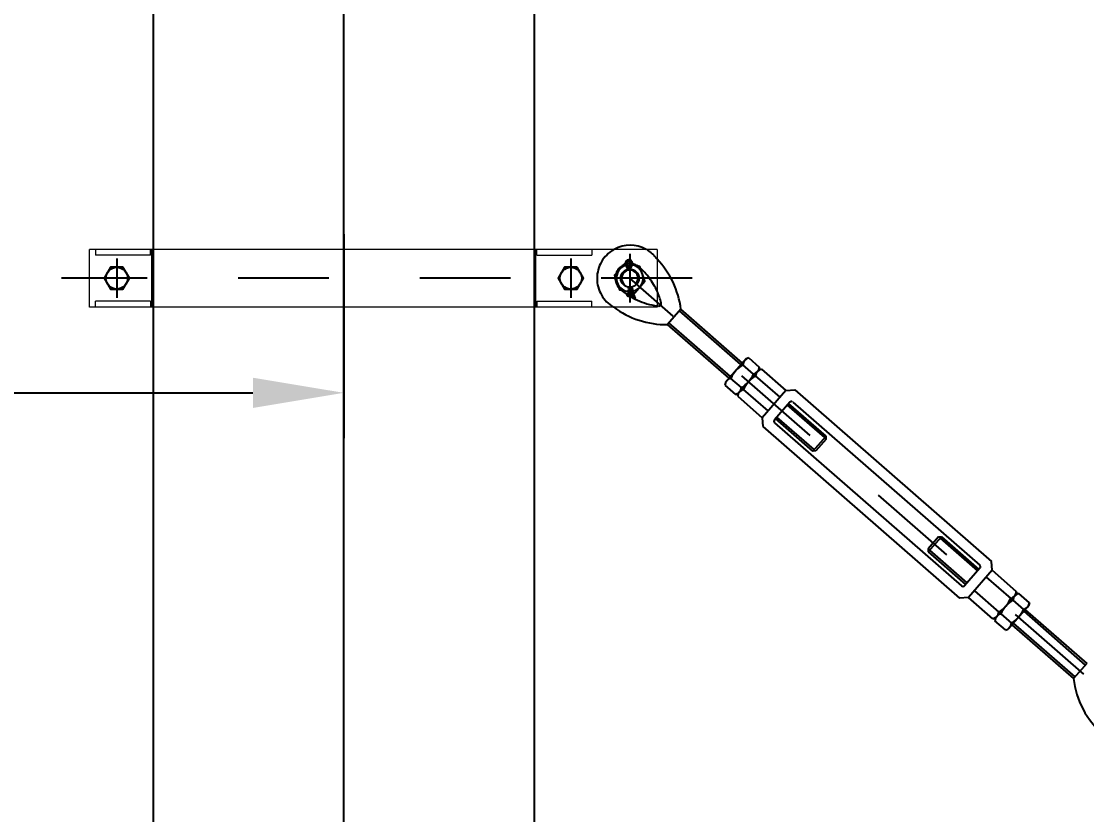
# Model space of a CAD drawing. Header units: millimetres. Extents: x -37020 to 35906, y -101 to 52234.
# Drawn here: x -23.236 to -22.062, y 234.295 to 235.169 of the extents above; entities that cross this region are included whole.
import ezdxf

# ---------------------------------------------------------------- set-up
doc = ezdxf.new("R2010")
doc.units = ezdxf.units.MM
doc.header["$PDMODE"] = 35
doc.header["$PDSIZE"] = 1
for name, pattern in [('CENTER', [50.8, 31.75, -6.35, 6.35, -6.35]), ('CENTER2', [28.575, 19.05, -3.175, 3.175, -3.175]), ('HIDDEN', [9.525, 6.35, -3.175])]:
    doc.linetypes.add(name, pattern=pattern)
for name, color, linetype in [('0_EJES', 1, 'CENTER2'), ('GE-Cotas', 1, 'Continuous'), ('M0_EQUIPOS', 2, 'Continuous'), ('M2_PLBULONES', 2, 'Continuous')]:
    doc.layers.add(name, color=color, linetype=linetype)
doc.styles.add('Romans', font='romans.shx', dxfattribs={"width": 0.8})
doc.dimstyles.new('COTAS GENERAL', dxfattribs={"dimscale": 0.1, "dimtxt": 2.5, "dimasz": 2.5, "dimexe": 1, "dimexo": 1, "dimgap": 1.25, "dimtad": 1, "dimzin": 1, "dimdsep": 46, "dimtxsty": 'Romans', "dimcen": 1, "dimclrd": 2, "dimclre": 1, "dimclrt": 3, "dimaunit": 1, "dimadec": 3, "dimazin": 0, "dimtfac": 1, "dimtix": 1, "dimtmove": 0, "dimatfit": 0, "dimfxl": 1, "dimtolj": 1, "dimarcsym": 0})

# ---------------------------------------------------------------- blocks, each defined once
blk = doc.blocks.new('*D349')
at = {"layer": 'Defpoints', "color": 0, "transparency": 16777216}
for p in [(-21.8636, 235.5223), (-22.5698, 235.3259), (-22.8805, 227.7958)]:
    blk.add_point(p, dxfattribs=at)
at = {"layer": 'GE-Cotas', "color": 1, "lineweight": -2, "transparency": 16777216}
for p, q in [((-22.2636, 235.3259), (-22.0636, 235.5223)), ((-22.0636, 235.5223), (-21.329, 235.5223)), ((-22.5198, 235.3259), (-22.2636, 235.3259))]:
    blk.add_line(p, q, dxfattribs=at)
at = {"layer": 'GE-Cotas', "color": 3, "linetype": 'Continuous', "transparency": 16777216, "insert": (-21.5651, 235.6473), "char_height": 0.125, "attachment_point": 5, "style": 'Romans'}
blk.add_mtext('\\A1;+7530', dxfattribs=at)
blk = doc.blocks.new('*D350')
at = {"layer": 'Defpoints', "color": 0, "transparency": 16777216}
for p in [(-22.8805, 234.9843), (-22.8805, 234.7596), (-27.2657, 233.9556)]:
    blk.add_point(p, dxfattribs=at)
at = {"layer": 'GE-Cotas', "color": 1, "lineweight": -2, "transparency": 16777216}
for p, q in [((-22.8805, 234.9343), (-22.8805, 234.7096)), ((-27.2657, 234.0056), (-27.2657, 234.8096))]:
    blk.add_line(p, q, dxfattribs=at)
at = {"layer": 'GE-Cotas', "color": 2, "lineweight": -2, "transparency": 16777216}
blk.add_line((-27.1657, 234.7596), (-22.9805, 234.7596), dxfattribs=at)
at = {"layer": 'GE-Cotas', "color": 2, "transparency": 16777216}
for points in [[(-27.1657, 234.7762), (-27.1657, 234.7429), (-27.2657, 234.7596)], [(-22.9805, 234.7429), (-22.9805, 234.7762), (-22.8805, 234.7596)]]:
    blk.add_solid(points, dxfattribs=at)
at = {"layer": 'GE-Cotas', "color": 3, "linetype": 'Continuous', "transparency": 16777216, "insert": (-25.0731, 234.8846), "char_height": 0.125, "attachment_point": 5, "style": 'Romans'}
blk.add_mtext('\\A1;D ~5060', dxfattribs=at)
blk = doc.blocks.new('*D352')
at = {"layer": 'Defpoints', "color": 0, "transparency": 16777216}
for p in [(-29.5751, 234.2131), (-30.6368, 233.9556), (-22.8805, 228.1558)]:
    blk.add_point(p, dxfattribs=at)
at = {"layer": 'GE-Cotas', "color": 1, "lineweight": -2, "transparency": 16777216}
for p, q in [((-29.9751, 233.9556), (-29.7751, 234.2131)), ((-29.7751, 234.2131), (-28.8075, 234.2131)), ((-30.5868, 233.9556), (-29.9751, 233.9556))]:
    blk.add_line(p, q, dxfattribs=at)
at = {"layer": 'GE-Cotas', "color": 3, "linetype": 'Continuous', "transparency": 16777216, "insert": (-29.1601, 234.3381), "char_height": 0.125, "attachment_point": 5, "style": 'Romans'}
blk.add_mtext('\\A1;{\\Fsimplex|c0;+ ~}5800', dxfattribs=at)
blk = doc.blocks.new('*D353')
at = {"layer": 'Defpoints', "color": 0, "transparency": 16777216}
for p in [(-21.3572, 234.6324), (-22.5698, 233.9556), (-22.8805, 227.7958)]:
    blk.add_point(p, dxfattribs=at)
at = {"layer": 'GE-Cotas', "color": 1, "lineweight": -2, "transparency": 16777216}
for p, q in [((-21.7572, 233.9556), (-21.5572, 234.6324)), ((-21.5572, 234.6324), (-20.8227, 234.6324)), ((-22.5198, 233.9556), (-21.7572, 233.9556))]:
    blk.add_line(p, q, dxfattribs=at)
at = {"layer": 'GE-Cotas', "color": 3, "linetype": 'Continuous', "transparency": 16777216, "insert": (-21.0587, 234.7574), "char_height": 0.125, "attachment_point": 5, "style": 'Romans'}
blk.add_mtext('\\A1;+6160', dxfattribs=at)
blk = doc.blocks.new('POSTE')
at = {"layer": 'M0_EQUIPOS', "color": 3}
for p, q in [((-0.21, -2.2216), (-0.21, 8.7784)), ((0.21, 8.7784), (0.21, -2.2216))]:
    blk.add_line(p, q, dxfattribs=at)
blk = doc.blocks.new('*D354')
at = {"layer": 'Defpoints', "color": 0, "transparency": 16777216}
for p in [(-23.8483, 236.3573), (-23.366, 236.1458), (-23.2137, 227.5174)]:
    blk.add_point(p, dxfattribs=at)
at = {"layer": 'GE-Cotas', "color": 1, "lineweight": -2, "transparency": 16777216}
for p, q in [((-23.6483, 236.3573), (-24.2632, 236.3573)), ((-23.566, 236.1458), (-23.6483, 236.3573)), ((-23.416, 236.1458), (-23.566, 236.1458))]:
    blk.add_line(p, q, dxfattribs=at)
at = {"layer": 'GE-Cotas', "color": 3, "linetype": 'Continuous', "transparency": 16777216, "insert": (-24.087, 236.4823), "char_height": 0.125, "attachment_point": 5, "style": 'Romans'}
blk.add_mtext('\\A1;8628', dxfattribs=at)
blk = doc.blocks.new('RIENDA RA')
at = {"layer": '0_EJES'}
for p, q in [((0, 31.7), (0, -31.8)), ((315, 26.8), (315, -26.9)), ((-250, 21.5), (-250, -21.5)), ((250, 21.5), (250, -21.5)), ((383.6, 0), (-310.8, 0)), ((8500, -7143), (315, 0))]:
    blk.add_line(p, q, dxfattribs=at)
at = {"layer": 'M0_EQUIPOS', "color": 6, "linetype": 'Continuous', "lineweight": 15}
for p, q in [((-280, -31.8), (-280, 31.7)), ((345, 31.7), (-280, 31.7)), ((-273.3, 31.7), (-273.3, 25.3)), ((-212.8, 25.3), (-273.3, 25.3)), ((-212.8, 25.3), (-212.8, 31.7)), ((-211.5, -31.8), (-211.5, 31.7)), ((211.5, -31.8), (211.5, 31.7)), ((212.8, 25.3), (212.8, 31.7)), ((212.8, 25.3), (273.3, 25.3)), ((273.3, 31.7), (273.3, 25.3)), ((345, 31.7), (345, -31.8)), ((345, -31.8), (-280, -31.8)), ((-273.3, -31.8), (-273.3, -25.4)), ((-212.8, -25.4), (-273.3, -25.4)), ((-212.8, -25.4), (-212.8, -31.8)), ((212.8, -25.4), (273.3, -25.4)), ((212.8, -25.4), (212.8, -31.8)), ((273.3, -31.8), (273.3, -25.4))]:
    blk.add_line(p, q, dxfattribs=at)
at = {"layer": 'M0_EQUIPOS'}
for p, q in [((371.2, -34.3), (356.6, -51.1)), ((439, -93.5), (371.2, -34.3)), ((424.4, -110.2), (356.6, -51.1)), ((460, -100.2), (457, -101.2)), ((460, -100.2), (486.9, -123.7)), ((480.4, -131.2), (453.4, -107.6)), ((434.4, -127.1), (433.8, -130.1)), ((467.3, -146.2), (440.3, -122.6)), ((486.9, -123.7), (460.8, -153.7)), ((486.9, -123.7), (496.7, -123)), ((496.7, -123), (713.3, -312)), ((433.8, -130.1), (460.8, -153.7)), ((491.1, -136.7), (474.2, -156)), ((531.1, -173.9), (489.9, -138)), ((494.4, -136.5), (700.3, -316.2)), ((460.8, -153.7), (461.4, -163.4)), ((461.4, -163.4), (678, -352.5)), ((474.4, -159.3), (680.4, -339)), ((516.5, -190.7), (475.3, -154.7)), ((516.5, -190.7), (531.1, -173.9)), ((531.4, -177.2), (531.1, -173.9)), ((531.4, -177.2), (519.8, -190.4)), ((519.8, -190.4), (516.5, -190.7)), ((654.9, -285), (643.4, -298.3)), ((643.6, -301.6), (658.2, -284.8)), ((654.9, -285), (658.2, -284.8)), ((658.2, -284.8), (699.4, -320.8)), ((643.4, -298.3), (643.6, -301.6)), ((643.6, -301.6), (684.8, -337.5)), ((714, -321.8), (713.3, -312)), ((700.5, -319.5), (683.7, -338.8)), ((714, -321.8), (687.8, -351.8)), ((740.9, -345.4), (714, -321.8)), ((707.4, -329.3), (734.4, -352.9)), ((687.8, -351.8), (678, -352.5)), ((714.8, -375.3), (687.8, -351.8)), ((694.4, -344.3), (721.3, -367.8)), ((740.9, -345.4), (740.3, -348.4)), ((717.7, -374.3), (714.8, -375.3)), ((750.4, -365.3), (818.2, -424.4)), ((735.8, -382), (803.5, -441.1)), ((818.2, -424.4), (803.5, -441.1))]:
    blk.add_line(p, q, dxfattribs=at)
at = {"layer": 'M0_EQUIPOS', "color": 1}
for p, q in [((437.4, -95.2), (369.7, -36.1)), ((425.9, -108.5), (358.1, -49.3)), ((529.6, -175.7), (488.4, -139.7)), ((518.1, -188.9), (476.9, -153)), ((656.7, -286.6), (697.9, -322.5)), ((645.1, -299.8), (686.3, -335.8)), ((748.8, -367), (816.6, -426.2)), ((737.3, -380.2), (805.1, -439.4))]:
    blk.add_line(p, q, dxfattribs=at)
at = {"layer": 'M0_EQUIPOS'}
for centre, radius, start, end in [((315.4, -0.3), 36.5, 61.4173, 118.5827), ((274.9, -46), 97, 6.9102, 43.7164), ((274.9, -46), 77, 13.8532, 24.4253), ((355.1, 45.9), 97, 233.1891, 270.8662), ((355.1, 45.9), 77, 262.4564, 263.9251), ((347.2, -28.2), 2.5, 263.9251, 13.8532), ((462.2, -108.7), 8.81, 104.5049, 173.2734), ((470.5, -135.8), 32.9, 121.3012, 156.4771), ((442.5, -131.2), 8.81, 104.5049, 173.2734), ((492.8, -138.2), 2.33, 48.8892, 138.8892), ((476, -157.5), 2.33, 138.8892, 228.8892), ((698.8, -317.9), 2.33, 318.8892, 48.8892), ((681.9, -337.3), 2.33, 228.8892, 318.8892), ((732.2, -344.3), 8.81, 284.5049, 353.2734), ((704.2, -339.7), 32.9, 301.3012, 336.4771), ((712.6, -366.8), 8.81, 284.5049, 353.2734), ((899.8, -429.5), 97, 186.9122, 228.8892)]:
    blk.add_arc(centre, radius, start, end, dxfattribs=at)
at = {"layer": 'M0_EQUIPOS', "color": 1, "linetype": 'HIDDEN'}
for centre, radius, start, end in [((315.4, -0.3), 36.5, 119.8971, 239.6771), ((315.4, -0.3), 36.5, 35.7359, 59.1519), ((315, 0), 16, 48.8891, 228.8891), ((274.9, -46), 77, 24.4253, 48.8891), ((355.1, 45.9), 77, 228.8891, 262.4564)]:
    blk.add_arc(centre, radius, start, end, dxfattribs=at)
at = {"layer": 'M2_PLBULONES', "linetype": 'Continuous'}
for p, q in [((313.8, -12), (313.7, -10.9)), ((315.8, -12), (315.8, -11)), ((317.8, -11.7), (317.7, -10.7)), ((314, -20.6), (312.2, -19.8)), ((321.2, -21.8), (319.6, -23))]:
    blk.add_line(p, q, dxfattribs=at)
at = {"layer": 'M2_PLBULONES'}
for p, q in [((443, -88.9), (420.3, -114.8)), ((445.9, -87.9), (443, -88.9)), ((445.9, -87.9), (457.6, -98.1)), ((457, -101.2), (434.4, -127.1)), ((451.1, -105.6), (439.4, -95.4)), ((457.6, -98.1), (457, -101.2)), ((438, -120.6), (426.3, -110.4)), ((419.7, -117.9), (431.5, -128.1)), ((434.4, -127.1), (431.5, -128.1)), ((740.3, -348.4), (717.7, -374.3)), ((743.3, -347.4), (740.3, -348.4)), ((755, -357.6), (743.3, -347.4)), ((754.4, -360.6), (731.7, -386.6)), ((736.7, -354.9), (748.5, -365.1)), ((755, -357.6), (754.4, -360.6)), ((717.7, -374.3), (717.1, -377.4)), ((723.6, -369.9), (735.4, -380.1)), ((728.8, -387.6), (717.1, -377.4))]:
    blk.add_line(p, q, dxfattribs=at)
at = {"layer": 'M2_PLBULONES', "linetype": 'Continuous'}
for points in [[(-243.1, 12), (-256.9, 12), (-263.9, 0), (-256.9, -12), (-243.1, -12), (-236.1, 0)], [(256.9, 12), (243.1, 12), (236.1, 0), (243.1, -12), (256.9, -12), (263.9, 0)]]:
    blk.add_lwpolyline(points, close=True, dxfattribs=at)
for points in [[(309.9, 16), (309.4, 16.1), (298.3, 3.3), (303.8, -12.9), (313.7, -14.8)], [(318.4, -15.7), (320.6, -16.1), (331.7, -3.2), (326.2, 12.9), (317.5, 14.6)], [(315.6, -15.2), (316.2, -15.3)]]:
    blk.add_lwpolyline(points, dxfattribs=at)
for centre, radius in [((-250, 0), 12), ((250, 0), 12), ((315, 0), 10)]:
    blk.add_circle(centre, radius, dxfattribs=at)
for centre, radius, start, end in [((315, 0), 14.8, 107.7153, 264.8368), ((313.9, 16.2), 4, 325.0724, 222.9573), ((307.3, 10.1), 5, 6.1157, 42.9573), ((313.9, 16.2), 2, 325.0724, 222.9573), ((307.3, 10.1), 7, 7.0221, 42.9573), ((321.2, 11.1), 7, 145.0724, 181.0075), ((321.2, 11.1), 5, 145.0724, 181.9144), ((315, 0), 14.8, 282.1612, 80.316), ((315, 0), 9, 319.0148, 229.0148), ((336, -11.2), 18.2, 181.5083, 215.589), ((295.6, -12.3), 18.2, 335.6842, 1), ((295.6, -12.3), 20.2, 335.6842, 1), ((315, 0), 14.8, 272.6375, 274.3835), ((336, -11.2), 20.2, 182.0121, 215.6043)]:
    blk.add_arc(centre, radius, start, end, dxfattribs=at)
at = {"layer": 'M2_PLBULONES'}
for centre, radius, start, end in [((448.1, -96.4), 8.81, 104.5049, 173.2734), ((456.5, -123.5), 32.9, 121.3012, 156.4771), ((448.9, -97.1), 8.81, 284.5049, 353.2734), ((428.5, -118.9), 8.81, 104.5049, 173.2734), ((420.9, -92.5), 32.9, 301.3012, 336.4771), ((429.3, -119.6), 8.81, 284.5049, 353.2734), ((745.5, -355.9), 8.81, 104.5049, 173.2734), ((753.8, -383), 32.9, 121.3012, 156.4771), ((746.2, -356.6), 8.81, 284.5049, 353.2734), ((725.8, -378.4), 8.81, 104.5049, 173.2734), ((718.3, -352), 32.9, 301.3012, 336.4771), ((726.6, -379.1), 8.81, 284.5049, 353.2734)]:
    blk.add_arc(centre, radius, start, end, dxfattribs=at)
blk = doc.blocks.new('*D355')
at = {"layer": 'Defpoints', "color": 0, "transparency": 16777216}
for p in [(-21.9995, 235.8833), (-22.5719, 235.7993), (-22.6608, 227.7958)]:
    blk.add_point(p, dxfattribs=at)
at = {"layer": 'GE-Cotas', "color": 1, "lineweight": -2, "transparency": 16777216}
for p, q in [((-22.3719, 235.7993), (-22.1995, 235.8833)), ((-22.1995, 235.8833), (-21.465, 235.8833)), ((-22.5219, 235.7993), (-22.3719, 235.7993))]:
    blk.add_line(p, q, dxfattribs=at)
at = {"layer": 'GE-Cotas', "color": 3, "linetype": 'Continuous', "transparency": 16777216, "insert": (-21.701, 236.0083), "char_height": 0.125, "attachment_point": 5, "style": 'Romans'}
blk.add_mtext('\\A1;+8003', dxfattribs=at)

msp = doc.modelspace()

# ---------------------------------------------------------------- linework, layer by layer
at = {"layer": '0_EJES', "linetype": 'CENTER'}
msp.add_line((-22.8805, 225.1458), (-22.8805, 236.1458), dxfattribs=at)

# ---------------------------------------------------------------- block references
at = {"xscale": -1}
msp.add_blockref('POSTE', (-22.8805, 227.3674), dxfattribs=at)
at = {"layer": 'M0_EQUIPOS', "xscale": 0.001, "yscale": 0.001, "zscale": 0.001}
msp.add_blockref('RIENDA RA', (-22.8805, 234.8859), dxfattribs=at)

# ---------------------------------------------------------------- dimensions: what is measured, and where the dimension line sits
at = {"layer": 'GE-Cotas'}
dim = msp.add_ordinate_dim(feature_location=(-23.366, 236.1458), offset=(-0.4823, 0.2114), dtype=0, origin=(-23.2137, 227.5174), dimstyle='COTAS GENERAL', override={"dimscale": 0.05, "dimasz": 2, "dimdec": 0, "dimlfac": 1000, "dimdsep": 44}, dxfattribs=at)
dim.commit()
dim.dimension.update_dxf_attribs({"geometry": '*D354', "text_midpoint": (-24.087, 236.4823)})
for feature_location, offset, origin, text, picture, middle in [((-22.57193, 235.79926), (0.57244, 0.08402), (-22.66085, 227.79582), '+<>', '*D355', (-21.70098, 236.00828)), ((-22.5698, 235.3259), (0.7062, 0.1964), (-22.8805, 227.7958), '+<>', '*D349', (-21.5651, 235.6473)), ((-22.5698, 233.9556), (1.2125, 0.6768), (-22.8805, 227.7958), '+<>', '*D353', (-21.0587, 234.7574)), ((-30.6368, 233.9556), (1.0617, 0.2575), (-22.8805, 228.1558), '{\\Fsimplex|c0;+ ~}<>', '*D352', (-29.1601, 234.3381))]:
    dim = msp.add_ordinate_dim(feature_location=feature_location, offset=offset, dtype=0, origin=origin, text=text, dimstyle='COTAS GENERAL', override={"dimscale": 0.05, "dimasz": 2, "dimdec": 0, "dimlfac": 1000, "dimdsep": 44}, dxfattribs=at)
    dim.commit()
    dim.dimension.update_dxf_attribs({"geometry": picture, "text_midpoint": middle})
dim = msp.add_linear_dim(base=(-22.8805, 234.7596), p1=(-27.2657, 233.9556), p2=(-22.8805, 234.9843), angle=180, text='D ~5060', dimstyle='COTAS GENERAL', override={"dimscale": 0.05, "dimasz": 2, "dimdec": 0, "dimlfac": 1000, "dimdsep": 44}, dxfattribs=at)
dim.commit()
dim.dimension.update_dxf_attribs({"geometry": '*D350', "text_midpoint": (-25.0731, 234.7596), "dimtype": 160})

doc.saveas('drawing.dxf')
